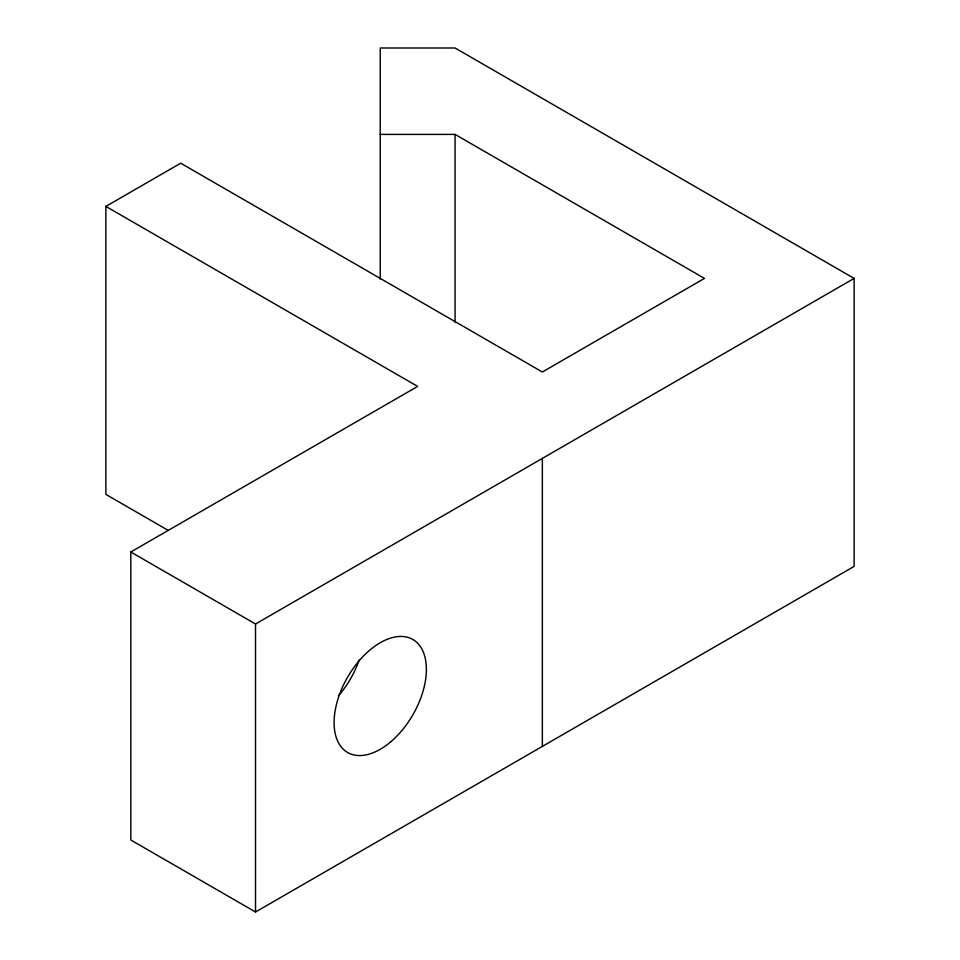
<?xml version="1.0" encoding="UTF-8"?>
<svg xmlns="http://www.w3.org/2000/svg" width="960" height="960" viewBox="0 0 960 960"><rect width="100%" height="100%" fill="white"/><g stroke="black" fill="none" stroke-linecap="round" stroke-linejoin="round"><path stroke-width="1.44" d="M167.976 530.256L105.876 494.4L105.876 206.4L180.696 163.2L542.352 372L704.472 278.4L455.064 134.4L380.232 134.4M380.232 279.3L380.232 48L455.064 48L854.124 278.4L854.124 566.4L255.528 912L130.812 840L130.812 552L417.648 386.4L105.876 206.4M130.812 552L255.528 624L854.124 278.4M542.352 458.4L542.352 746.4M455.064 134.4L455.064 322.428M255.528 624L255.528 912M359.208 659.832A65.256 37.68 -60 0 1 338.4 695.88M390.768 741.792A65.256 37.68 -60 0 0 413.868 640.104A65.256 37.68 -60 0 0 336.06 706.104A65.256 37.68 -60 0 0 390.768 741.792"/></g></svg>
